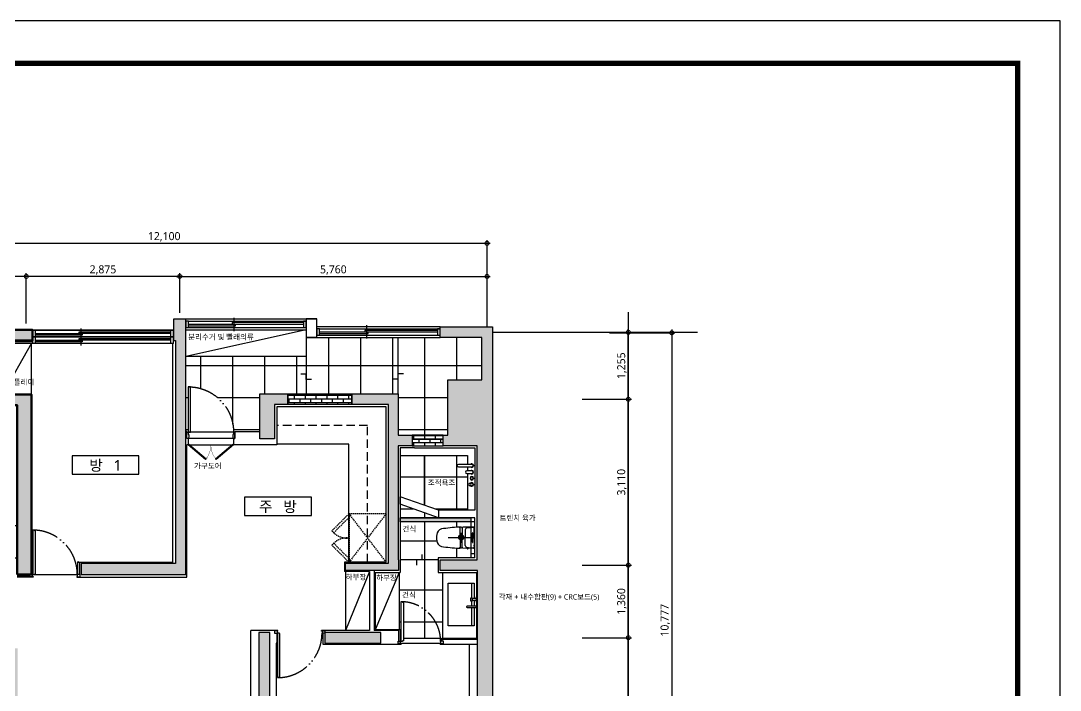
# Model space of a CAD drawing. Header units: millimetres. Extents: x 0 to 460316, y -63250 to 103204.
# Drawn here: x 99700 to 119180, y 30493 to 43041 of the extents above; entities that cross this region are included whole.
import ezdxf
from ezdxf.enums import TextEntityAlignment as Align

# ---------------------------------------------------------------- set-up
doc = ezdxf.new("R2010")
doc.units = ezdxf.units.MM
doc.header["$LTSCALE"] = 25
for name, pattern in [('ACAD_ISO05W100', [33, 24, -3, 0, -3, 0, -3]), ('DASHED', [0.75, 0.5, -0.25]), ('DASHEDX2', [1.5, 1, -0.5]), ('DOT', [0.25, 0, -0.25]), ('HIDDEN', [9.525, 6.35, -3.175])]:
    doc.linetypes.add(name, pattern=pattern)
for name, color, linetype in [('06-FUR', 6, 'Continuous'), ('2-con', 2, 'Continuous'), ('3.기호.계단선', 30, 'Continuous'), ('ac-door', 30, 'Continuous'), ('ac-furniture', 152, 'Continuous'), ('ac-insul', 5, 'BATTING'), ('ac-Ref', 8, 'Continuous'), ('ac-text', 7, 'Continuous'), ('ac-wall', 241, 'Continuous'), ('ac-wall-fin', 3, 'Continuous'), ('ac-window', 140, 'Continuous'), ('BATH', 4, 'Continuous'), ('CO-BATH', 6, 'Continuous')]:
    doc.layers.add(name, color=color, linetype=linetype)
doc.styles.add('맑은고딕', font='malgun.ttf')
doc.styles.add('이윤정', font='l_10646.ttf')
doc.linetypes.add('BATTING', pattern='A,0.00254,-2.54,[134,ltypeshp.shx,S=2.54,R=0,X=-2.54,Y=0],-5.08,[134,ltypeshp.shx,S=2.54,R=180,X=2.54,Y=0],-2.54', length=10.16254)
doc.dimstyles.new('건축클래스150', dxfattribs={"dimtxt": 150, "dimasz": 150, "dimexe": 60, "dimexo": 120, "dimgap": 30, "dimtad": 1, "dimtoh": 1, "dimdec": 0, "dimlunit": 6, "dimtxsty": '맑은고딕', "dimblk": 'DOTSMALL', "dimcen": 2.5, "dimdle": 60, "dimclrt": 7, "dimadec": 0, "dimazin": 0, "dimtfac": 1, "dimtdec": 0, "dimtmove": 2, "dimatfit": 3, "dimldrblk": 'DOTSMALL', "dimfxl": 1, "dimarcsym": 0})
pattern_1 = [(0, (5873.5, -29422.8), (0, 600), []), (90, (5873.5, -29422.8), (-600, 4e-14), [])]
pattern_2 = [(0, (5873.51, -29422.8), (0, 67.7418), []), (90, (5873.51, -29422.8), (-101.6, 67.7418), [67.7418, -67.7418])]

# ---------------------------------------------------------------- blocks, each defined once
blk = doc.blocks.new('*U369')
at = {"layer": 'ac-door'}
for p, q in [((-65, 120), (-65, 970)), ((-65, 970), (-25, 970)), ((-25, 970), (-25, 120)), ((-900, 120), (-875, 120)), ((-900, 0), (-900, 120)), ((-875, 120), (-875, 75)), ((-875, 75), (-860, 75)), ((-860, 25), (-875, 0)), ((-860, 75), (-860, 25)), ((-25, 120), (-65, 120)), ((-25, 75), (-40, 75)), ((-40, 75), (-40, 25)), ((-40, 25), (-25, 0)), ((0, 120), (-25, 120)), ((-25, 120), (-25, 75)), ((-25, 0), (0, 0)), ((0, 0), (0, 120)), ((-875, 0), (-900, 0))]:
    blk.add_line(p, q, dxfattribs=at)
at = {"layer": 'ac-Ref'}
blk.add_line((-875, 120), (-25, 120), dxfattribs=at)
at = {"layer": 'ac-Ref', "linetype": 'ACAD_ISO05W100'}
blk.add_arc((-25, 120), 850, 90, 180, dxfattribs=at)
blk = doc.blocks.new('룸 태그')
at = {"layer": 'ac-text'}
blk.add_lwpolyline([(27196, 82697), (28446, 82697), (28446, 83044), (27196, 83044)], close=True, dxfattribs=at)
at = {"layer": 'ac-text', "style": '맑은고딕'}
blk.add_attdef('룸태그', text='', height=170, dxfattribs=at).set_placement((27819, 82785), align=Align.CENTER)
blk = doc.blocks.new('_DotSmall')
at = {"color": 0, "linetype": 'ByBlock', "const_width": 0.5}
blk.add_lwpolyline([(-0.0625, 0, 1), (0.0625, 0, 1)], format="xyb", close=True, dxfattribs=at)
blk = doc.blocks.new('*D383')
at = {"layer": 'ac-Ref', "color": 0, "lineweight": -2}
for p, q in [((102738, 38249), (99743, 38249)), ((99803, 37567), (99803, 38309)), ((102678, 37567), (102678, 38309))]:
    blk.add_line(p, q, dxfattribs=at)
at = {"layer": 'Defpoints', "color": 0}
for p in [(99803, 38249), (99803, 37447), (102678, 37447)]:
    blk.add_point(p, dxfattribs=at)
at = {"layer": 'ac-Ref', "color": 0, "lineweight": -2, "xscale": 150, "yscale": 150, "zscale": 150, "rotation": 180}
blk.add_blockref('_DotSmall', (99803, 38249), dxfattribs=at)
at = {"layer": 'ac-Ref', "color": 0, "lineweight": -2, "xscale": 150, "yscale": 150, "zscale": 150}
blk.add_blockref('_DotSmall', (102678, 38249), dxfattribs=at)
at = {"layer": 'ac-Ref', "color": 7, "insert": (101240, 38369), "char_height": 150, "attachment_point": 5, "style": '맑은고딕'}
blk.add_mtext('2,875', dxfattribs=at)
blk = doc.blocks.new('*D384')
at = {"layer": 'ac-Ref', "color": 0, "lineweight": -2}
for p, q in [((99863, 38249), (98113, 38249)), ((98173, 37366), (98173, 38309)), ((99803, 37366), (99803, 38309))]:
    blk.add_line(p, q, dxfattribs=at)
at = {"layer": 'Defpoints', "color": 0}
for p in [(98173, 38249), (98173, 37246), (99803, 37246)]:
    blk.add_point(p, dxfattribs=at)
at = {"layer": 'ac-Ref', "color": 0, "lineweight": -2, "xscale": 150, "yscale": 150, "zscale": 150, "rotation": 180}
blk.add_blockref('_DotSmall', (98173, 38249), dxfattribs=at)
at = {"layer": 'ac-Ref', "color": 0, "lineweight": -2, "xscale": 150, "yscale": 150, "zscale": 150}
blk.add_blockref('_DotSmall', (99803, 38249), dxfattribs=at)
at = {"layer": 'ac-Ref', "color": 7, "insert": (98988, 38370), "char_height": 150, "attachment_point": 5, "style": '맑은고딕'}
blk.add_mtext('1,630', dxfattribs=at)
blk = doc.blocks.new('*D385')
at = {"layer": 'ac-Ref', "color": 0, "lineweight": -2}
for p, q in [((102618, 38249), (108498, 38249)), ((102678, 37567), (102678, 38309)), ((108438, 37422), (108438, 38309))]:
    blk.add_line(p, q, dxfattribs=at)
at = {"layer": 'Defpoints', "color": 0}
for p in [(108438, 38249), (102678, 37447), (108438, 37302)]:
    blk.add_point(p, dxfattribs=at)
at = {"layer": 'ac-Ref', "color": 0, "lineweight": -2, "xscale": 150, "yscale": 150, "zscale": 150, "rotation": 180}
blk.add_blockref('_DotSmall', (102678, 38249), dxfattribs=at)
at = {"layer": 'ac-Ref', "color": 0, "lineweight": -2, "xscale": 150, "yscale": 150, "zscale": 150}
blk.add_blockref('_DotSmall', (108438, 38249), dxfattribs=at)
at = {"layer": 'ac-Ref', "color": 7, "insert": (105558, 38369), "char_height": 150, "attachment_point": 5, "style": '맑은고딕'}
blk.add_mtext('5,760', dxfattribs=at)
blk = doc.blocks.new('*D386')
at = {"layer": 'ac-Ref', "color": 0, "lineweight": -2}
for p, q in [((96278, 38870), (108498, 38870)), ((96338, 38369), (96338, 38930)), ((108438, 38369), (108438, 38930))]:
    blk.add_line(p, q, dxfattribs=at)
at = {"layer": 'Defpoints', "color": 0}
for p in [(108438, 38870), (96338, 38249), (108438, 38249)]:
    blk.add_point(p, dxfattribs=at)
at = {"layer": 'ac-Ref', "color": 0, "lineweight": -2, "xscale": 150, "yscale": 150, "zscale": 150, "rotation": 180}
blk.add_blockref('_DotSmall', (96338, 38870), dxfattribs=at)
at = {"layer": 'ac-Ref', "color": 0, "lineweight": -2, "xscale": 150, "yscale": 150, "zscale": 150}
blk.add_blockref('_DotSmall', (108438, 38870), dxfattribs=at)
at = {"layer": 'ac-Ref', "color": 7, "insert": (102388, 38991), "char_height": 150, "attachment_point": 5, "style": '맑은고딕'}
blk.add_mtext('12,100', dxfattribs=at)
blk = doc.blocks.new('*D387')
at = {"layer": 'ac-Ref', "color": 0, "lineweight": -2}
for p, q in [((111900, 37253), (111900, 26356)), ((110732, 37193), (111960, 37193)), ((110732, 26416), (111960, 26416))]:
    blk.add_line(p, q, dxfattribs=at)
at = {"layer": 'Defpoints', "color": 0}
for p in [(110612, 37193), (110612, 26416), (111900, 26416)]:
    blk.add_point(p, dxfattribs=at)
at = {"layer": 'ac-Ref', "color": 0, "lineweight": -2, "xscale": 150, "yscale": 150, "zscale": 150}
for p, rotation in [((111900, 37193), 90), ((111900, 26416), 270)]:
    blk.add_blockref('_DotSmall', p, dxfattribs=dict(at, rotation=rotation))
at = {"layer": 'ac-Ref', "color": 7, "insert": (111779, 31805), "char_height": 150, "attachment_point": 5, "rotation": 90, "style": '맑은고딕'}
blk.add_mtext('10,777', dxfattribs=at)
blk = doc.blocks.new('*D389')
at = {"layer": 'ac-Ref', "color": 0, "lineweight": -2}
for p, q in [((110223, 31477), (111146, 31477)), ((111086, 27637), (111086, 31537)), ((110223, 27697), (111146, 27697))]:
    blk.add_line(p, q, dxfattribs=at)
at = {"layer": 'Defpoints', "color": 0}
for p in [(110103, 31477), (111086, 31477), (110103, 27697)]:
    blk.add_point(p, dxfattribs=at)
at = {"layer": 'ac-Ref', "color": 0, "lineweight": -2, "xscale": 150, "yscale": 150, "zscale": 150}
for p, rotation in [((111086, 31477), 90), ((111086, 27697), 270)]:
    blk.add_blockref('_DotSmall', p, dxfattribs=dict(at, rotation=rotation))
at = {"layer": 'ac-Ref', "color": 7, "insert": (110966, 29587), "char_height": 150, "attachment_point": 5, "rotation": 90, "style": '맑은고딕'}
blk.add_mtext('3,780', dxfattribs=at)
blk = doc.blocks.new('*D390')
at = {"layer": 'ac-Ref', "color": 0, "lineweight": -2}
for p, q in [((110223, 32837), (111146, 32837)), ((111086, 31417), (111086, 32897)), ((110223, 31477), (111146, 31477))]:
    blk.add_line(p, q, dxfattribs=at)
at = {"layer": 'Defpoints', "color": 0}
for p in [(110103, 32837), (111086, 32837), (110103, 31477)]:
    blk.add_point(p, dxfattribs=at)
at = {"layer": 'ac-Ref', "color": 0, "lineweight": -2, "xscale": 150, "yscale": 150, "zscale": 150}
for p, rotation in [((111086, 32837), 90), ((111086, 31477), 270)]:
    blk.add_blockref('_DotSmall', p, dxfattribs=dict(at, rotation=rotation))
at = {"layer": 'ac-Ref', "color": 7, "insert": (110966, 32157), "char_height": 150, "attachment_point": 5, "rotation": 90, "style": '맑은고딕'}
blk.add_mtext('1,360', dxfattribs=at)
blk = doc.blocks.new('*D391')
at = {"layer": 'ac-Ref', "color": 0, "lineweight": -2}
for p, q in [((110223, 35947), (111146, 35947)), ((111086, 32777), (111086, 36007)), ((110223, 32837), (111146, 32837))]:
    blk.add_line(p, q, dxfattribs=at)
at = {"layer": 'Defpoints', "color": 0}
for p in [(110103, 35947), (111086, 35947), (110103, 32837)]:
    blk.add_point(p, dxfattribs=at)
at = {"layer": 'ac-Ref', "color": 0, "lineweight": -2, "xscale": 150, "yscale": 150, "zscale": 150}
for p, rotation in [((111086, 35947), 90), ((111086, 32837), 270)]:
    blk.add_blockref('_DotSmall', p, dxfattribs=dict(at, rotation=rotation))
at = {"layer": 'ac-Ref', "color": 7, "insert": (110966, 34392), "char_height": 150, "attachment_point": 5, "rotation": 90, "style": '맑은고딕'}
blk.add_mtext('3,110', dxfattribs=at)
blk = doc.blocks.new('*D392')
at = {"layer": 'ac-Ref', "color": 0, "lineweight": -2}
for p, q in [((111086, 35887), (111086, 37262)), ((110223, 37202), (111146, 37202)), ((110223, 35947), (111146, 35947))]:
    blk.add_line(p, q, dxfattribs=at)
at = {"layer": 'Defpoints', "color": 0}
for p in [(110103, 37202), (111086, 37202), (110103, 35947)]:
    blk.add_point(p, dxfattribs=at)
at = {"layer": 'ac-Ref', "color": 0, "lineweight": -2, "xscale": 150, "yscale": 150, "zscale": 150}
for p, rotation in [((111086, 37202), 90), ((111086, 35947), 270)]:
    blk.add_blockref('_DotSmall', p, dxfattribs=dict(at, rotation=rotation))
at = {"layer": 'ac-Ref', "color": 7, "insert": (110966, 36575), "char_height": 150, "attachment_point": 5, "rotation": 90, "style": '맑은고딕'}
blk.add_mtext('1,255', dxfattribs=at)

msp = doc.modelspace()

# ---------------------------------------------------------------- hatches: boundary and pattern name
h = msp.add_hatch()
h.set_pattern_fill('_USER', scale=600, double=1, pattern_type=0)
h.set_pattern_definition(pattern_1)
h.paths.add_polyline_path([(105047.59, 36747.46), (102792.59, 36747.46), (102792.59, 35340.46), (102812.59, 35340.46), (102812.59, 35330.46), (102837.59, 35330.46), (102837.59, 36180.46), (102877.59, 36180.46), (102877.59, 36179.51, -0.40049131), (103687.59, 35330.46), (103687.59, 35330.46), (103712.59, 35330.46), (103712.59, 35340.63), (104179.59, 35340.63), (104179.59, 36047.46), (104704.59, 36047.46), (105047.59, 36047.46)])
h.paths.add_polyline_path([(106772.59, 37102.46), (105047.59, 37102.46), (105047.59, 36747.46), (105047.59, 36047.46), (105904.59, 36047.46), (106772.59, 36047.46)])
h.paths.add_polyline_path([(107702.59, 36312.46), (108337.59, 36312.46), (108337.59, 37102.46), (107562.59, 37102.46), (106772.59, 37102.46), (106772.59, 36047.46), (106772.59, 35276.34), (107037.59, 35276.34), (107617.59, 35276.34), (107702.59, 35276.34)])
h.paths.add_polyline_path([(107628.59, 27605.46), (107475.59, 27605.46), (104775.59, 27605.46), (104260.59, 27605.46), (104260.59, 27450.46), (104270.59, 27450.46), (104270.59, 27425.46, -0.39987179), (105082.73, 26652.33), (105083.71, 26652.33), (105083.71, 26612.33), (104270.59, 26612.33), (104270.59, 26587.33), (104260.59, 26587.33), (104260.59, 26525.46), (104450.59, 26525.46), (104450.59, 26535.46), (104500.59, 26535.46), (107488.59, 26535.46), (107538.59, 26535.46), (107538.59, 26525.46), (107628.59, 26525.46)])
h.paths.add_polyline_path([(104637.59, 27510.46, -1), (104517.59, 27510.46, -1)], flags=16)
h.paths.add_polyline_path([(104270.59, 27425.46), (104270.59, 26652.33), (105082.73, 26652.33, 0.39987179)], flags=17)
h.paths.add_polyline_path([(99632.59, 34052.47), (99607.59, 34052.47), (98717.59, 34052.47), (98692.59, 34052.47), (98692.59, 34042.46), (98622.66, 34042.46), (98622.66, 32953.04), (99632.59, 32953.04)])
h = msp.add_hatch()
h.set_pattern_fill('_USER', scale=600, double=1, pattern_type=0)
h.set_pattern_definition([(0, (103070.24, 68091.77), (0, 600), []), (90, (103070.24, 68091.77), (-600, 4e-14), [])])
h.paths.add_polyline_path([(107496.84, 33293.86, -0.03623467), (107492.59, 33352.46, -0.03623467), (107496.84, 33411.05, -0.29207794), (107582.13, 33515.85, -0.02188719), (107910.15, 33551.66, -0.21289575), (107925.56, 33546.37, -0.00321522), (107953.84, 33547.16, -0.42023859), (107971.19, 33532.81, -0.40725239), (107985.83, 33547.81), (108132.59, 33551.31), (108132.59, 33652.46), (106810.59, 33652.46), (106810.59, 32937.46), (107522.59, 32937.46), (107522.59, 32977.46), (108132.59, 32977.46), (108132.59, 33153.61), (108086.22, 33154.71), (108086.22, 33147.5, -0.41421356), (108082.22, 33143.5), (108070.11, 33143.5, -0.41421356), (108066.11, 33147.5), (108066.11, 33155.19), (107985.83, 33157.1, -0.40725239), (107971.19, 33172.1, -0.42023859), (107953.84, 33157.75, -0.00321522), (107925.56, 33158.54, -0.21289575), (107910.15, 33153.25, -0.02188719), (107582.13, 33189.06, -0.29207794)])
h.paths.add_polyline_path([(107260.59, 34895.46), (106810.59, 34895.46), (106810.59, 34117.46), (107260.59, 33961.21)])
h.paths.add_polyline_path([(106810.59, 33977.46), (106810.59, 33727.46), (107530.59, 33727.46)])
h.paths.add_polyline_path([(108072.59, 34555.64), (108060.36, 34555.64, -1), (108060.36, 34603.39), (108072.59, 34603.39), (108072.59, 34678.6), (107904.07, 34678.6, -1), (107904.07, 34726.36), (108072.59, 34726.36), (108072.59, 34895.46), (107260.59, 34895.46), (107260.59, 33961.21), (107530.59, 33867.46), (108072.59, 33867.46)])
h.paths.add_polyline_path([(107299.61, 34299.2), (107909.75, 34299.2), (107909.75, 34469.07), (107299.61, 34469.07)], flags=24)
h = msp.add_hatch()
h.set_pattern_fill('_USER', scale=600, double=1, pattern_type=0)
h.set_pattern_definition(pattern_1)
h.paths.add_polyline_path([(107612.59, 32697.46), (107522.59, 32697.46), (107522.59, 32937.46), (106810.59, 32937.46), (106810.59, 32697.46), (106790.09, 32697.46), (106790.09, 31627.46), (106810.59, 31627.46), (106810.59, 31464.46), (106822.59, 31464.46), (106822.59, 32152.46), (106854.59, 32152.46), (106854.59, 32151.77, -0.37927724), (107566.33, 31464.46), (107580.59, 31464.46), (107612.59, 31464.46)])
h.paths.add_polyline_path([(106854.59, 32151.77), (106854.59, 32140.46), (106869.59, 32140.46), (106869.59, 31464.46), (107566.33, 31464.46, 0.37927724)], flags=17)
at = {"layer": '3.기호.계단선', "true_color": 0x939598}
h = msp.add_hatch(dxfattribs=at)
h.set_pattern_fill('CROSS', color=252, scale=50)
h.set_pattern_definition([(0, (103070.237, 68091.769), (12.5, 12.5), [6.25, -18.75]), (90, (103073.362, 68088.644), (-12.5, 12.5), [6.25, -18.75])])
h.paths.add_polyline_path([(108132.59, 33727.46), (106810.59, 33727.46), (106810.59, 33652.46), (108132.59, 33652.46)])
at = {"layer": '3.기호.계단선'}
h = msp.add_hatch(dxfattribs=at)
h.set_pattern_fill('CROSS', color=256, scale=50)
h.set_pattern_definition([(0, (87658.603, 69777.016), (12.5, 12.5), [6.25, -18.75]), (90, (87661.728, 69773.891), (-12.5, 12.5), [6.25, -18.75])])
edge = h.paths.add_edge_path()
edge.add_arc((107952.59, 33357.46), 50, 0, 360)
at = {"layer": 'ac-Ref'}
h = msp.add_hatch(color=256, dxfattribs=at)
h.dxf.hatch_style = 1
h.paths.add_polyline_path([(99902.59, 36035.76), (99357.59, 36035.76), (99357.59, 37045.76), (99922.59, 37045.76), (99922.59, 37245.76), (99157.59, 37245.76), (99157.59, 35835.76), (99632.59, 35835.76), (99632.59, 32662.46), (99902.59, 32662.46)])
h.paths.add_polyline_path([(102792.59, 35202.46), (102792.59, 37447.46), (102562.59, 37447.46), (102562.59, 37045.76), (102602.59, 37045.76), (102602.59, 32870.76), (100832.59, 32870.76), (100832.59, 32662.46), (102792.59, 32662.46)])
h.paths.add_polyline_path([(106770.59, 35075.46), (107037.59, 35075.46), (107037.59, 35276.34), (106772.59, 35276.34), (106772.59, 36047.46), (105904.59, 36047.46), (105904.59, 35847.46), (106594.59, 35847.46), (106594.59, 32872.46), (105782.59, 32872.46), (105782.59, 32737.46), (106777.59, 32737.46), (106777.59, 32937.46), (106770.59, 32937.46)])
h.paths.add_polyline_path([(108537.59, 37302.46), (107562.59, 37302.46), (107562.59, 37102.46), (108337.59, 37102.46), (108337.59, 36312.46), (107702.59, 36312.46), (107702.59, 35276.34), (107617.59, 35276.34), (107617.59, 35075.46), (108252.59, 35075.46), (108252.59, 32937.46), (108252.59, 32737.46), (108262.59, 32737.46), (108262.59, 27797.46), (107475.59, 27797.46), (107475.59, 27605.46), (108428.59, 27605.46), (108428.59, 26525.46), (107538.59, 26525.46), (107538.59, 26325.46), (108537.59, 26325.46)])
h.paths.add_polyline_path([(104704.59, 36047.46), (104179.59, 36047.46), (104179.59, 35202.46), (104454.59, 35202.46), (104454.59, 35847.46), (104704.59, 35847.46)])
h.paths.add_polyline_path([(106447.59, 31577.46), (105397.59, 31577.46), (105397.59, 31377.46), (106447.59, 31377.46)])
h.paths.add_polyline_path([(104370.59, 31577.46), (104160.59, 31577.46), (104160.59, 27605.46), (104775.59, 27605.46), (104775.59, 27797.46), (104370.59, 27797.46)])
h.paths.add_polyline_path([(104450.59, 26525.46), (104250.59, 26525.46), (104250.59, 25955.46), (104450.59, 25955.46)])
h.paths.add_polyline_path([(99730.59, 27625.46), (100360.59, 27625.46), (100360.59, 27825.46), (99642.59, 27825.46), (99642.59, 31280.46), (99452.59, 31280.46), (99452.59, 26340.46), (99437.59, 26340.46), (99437.59, 26140.46), (99530.59, 26140.46), (99530.59, 25955.46), (100450.59, 25955.46), (100450.59, 26155.46), (99730.59, 26155.46)])
h.paths.add_polyline_path([(96437.59, 31080.46), (98522.59, 31080.46), (98522.59, 31280.46), (96472.59, 31280.46), (96472.59, 33445.46), (98072.59, 33445.46), (98072.59, 32045.46), (98272.59, 32045.46), (98272.59, 34042.46), (98692.59, 34042.46), (98692.59, 34242.46), (98072.59, 34242.46), (98072.59, 33615.46), (96237.59, 33615.46), (96237.59, 26140.46), (96857.59, 26140.46), (96857.59, 26340.46), (96437.59, 26340.46)])
h = msp.add_hatch(dxfattribs=at)
h.set_pattern_fill('ANGLE', color=256)
h.set_pattern_definition([(0, (5873.513, -29422.8014), (0, 6.985), [5.08, -1.905]), (90, (5873.513, -29422.8014), (-6.985, 4e-16), [5.08, -1.905])])
h.paths.add_polyline_path([(100822.59, 37246.05), (99922.59, 37245.76), (99922.59, 37225.76), (100822.59, 37225.76)])
h.paths.add_polyline_path([(102562.59, 37246.61), (100822.59, 37246.05), (100822.59, 37225.76), (102562.59, 37225.76)])
h = msp.add_hatch(color=256, dxfattribs=at)
h.dxf.hatch_style = 1
h.paths.add_polyline_path([(108537.59, 37302.46), (107562.59, 37302.46), (107562.59, 37102.46), (108337.59, 37102.46), (108337.59, 36312.46), (107702.59, 36312.46), (107702.59, 35276.34), (107617.59, 35276.34), (107617.59, 35075.46), (108252.59, 35075.46), (108252.59, 32937.46), (107562.59, 32937.46), (107562.59, 32737.46), (108262.59, 32737.46), (108262.59, 27797.46), (107475.59, 27797.46), (107475.59, 27605.46), (108428.59, 27605.46), (108428.59, 26525.46), (107538.59, 26525.46), (107538.59, 26325.46), (108537.59, 26325.46)])
h = msp.add_hatch(dxfattribs=at)
h.set_pattern_fill('AR-BRSTD', color=256)
h.set_pattern_definition([(0, (5873.51, -29075.96), (0, 67.7418), []), (90, (5873.51, -29075.96), (-101.6, 67.7418), [67.7418, -67.7418])])
h.paths.add_polyline_path([(105904.59, 36047.46), (104704.59, 36047.46), (104704.59, 35847.46), (105904.59, 35847.46)])
h = msp.add_hatch(dxfattribs=at)
h.set_pattern_fill('AR-BRSTD', color=256)
h.set_pattern_definition(pattern_2)
h.paths.add_polyline_path([(107037.59, 35276.34), (107037.59, 35196.34), (107617.59, 35196.34), (107617.59, 35276.34)])
h = msp.add_hatch(dxfattribs=at)
h.set_pattern_fill('AR-BRSTD', color=256)
h.set_pattern_definition(pattern_2)
h.paths.add_polyline_path([(107617.59, 35196.34), (107037.59, 35196.34), (107037.59, 35075.46), (107617.59, 35075.46)])

# ---------------------------------------------------------------- linework, layer by layer
for points in [[(106672.59, 36331.27), (106772.59, 36331.27), (106772.59, 36431.27), (106872.59, 36431.27)], [(105147.59, 36320.13), (105047.59, 36320.13), (105047.59, 36420.13), (104947.59, 36420.13)], [(107216.59, 33037.46), (107216.59, 32937.46), (107116.59, 32937.46), (107116.59, 32837.46)]]:
    msp.add_lwpolyline(points)
at = {"layer": '06-FUR', "color": 7, "linetype": 'DASHEDX2'}
for points in [[(106549.59, 32890.46), (105851.59, 33802.46), (105529.15, 33480.01), (105564.5, 33444.66), (105886.94, 33767.1), (105851.59, 33802.46)], [(106549.59, 33802.46), (105851.59, 32890.46), (105529.15, 33212.9), (105564.5, 33248.25), (105886.94, 32925.81), (105851.59, 32890.46)]]:
    msp.add_lwpolyline(points, dxfattribs=at)
msp.add_lwpolyline([(106549.59, 32890.46), (106549.59, 33802.46), (105851.59, 33802.46), (105851.59, 32890.46)], close=True, dxfattribs=at)
msp.add_lwpolyline([(105551.95, 33457.21, 0.231931), (105851.59, 33346.46, 0.231931), (105551.95, 33235.7)], format="xyb", dxfattribs=at)
at = {"layer": '2-con'}
msp.add_line((99922.59, 37245.76), (102562.59, 37246.61), dxfattribs=at)
for points in [[(102792.59, 37447.46), (102562.59, 37447.46), (102562.59, 37045.76), (102602.59, 37045.76), (102602.59, 32870.76), (100832.59, 32870.76), (100832.59, 32662.46), (102792.59, 32662.46), (102792.59, 35202.46)], [(107562.59, 37102.46), (107562.59, 37302.46), (108537.59, 37302.46), (108537.59, 26325.46), (107538.59, 26325.46), (107538.59, 26525.46), (108428.59, 26525.46), (108428.59, 27605.46), (107475.59, 27605.46), (107475.59, 27797.46), (108262.59, 27797.46), (108262.59, 32737.46), (107562.59, 32737.46), (107562.59, 32937.46), (108252.59, 32937.46), (108252.59, 35075.46), (107617.59, 35075.46), (107617.59, 35276.34), (107702.59, 35276.34), (107702.59, 36312.46), (108337.59, 36312.46), (108337.59, 37102.46)], [(104704.59, 36047.46), (105904.59, 36047.46), (105904.59, 35847.46), (104704.59, 35847.46)], [(106594.59, 35847.46), (105904.59, 35847.46), (105904.59, 36047.46), (106772.59, 36047.46), (106772.59, 35276.34), (107037.59, 35276.34), (107037.59, 35075.46), (106770.59, 35075.46), (106770.59, 32937.46), (106777.59, 32937.46), (106777.59, 32737.46), (105782.59, 32737.46), (105782.59, 32872.46), (106594.59, 32872.46)], [(106447.59, 31377.46), (106447.59, 31577.46), (105397.59, 31577.46), (105397.59, 31377.46)]]:
    msp.add_lwpolyline(points, close=True, dxfattribs=at)
for points in [[(102792.59, 37247.46), (105047.59, 37247.46), (105047.59, 37102.46), (107562.59, 37102.46), (107562.59, 37302.46), (105247.59, 37302.46), (105247.59, 37447.46), (102792.59, 37447.46)], [(104179.59, 35202.46), (104179.59, 36047.46), (104704.59, 36047.46), (104704.59, 35847.46), (104454.59, 35847.46), (104454.59, 35202.46), (104179.59, 35202.46)], [(107577.59, 35075.46), (107617.59, 35075.46), (107617.59, 35276.34), (107037.59, 35276.34), (107037.59, 35075.46), (107617.59, 35075.46)], [(104160.59, 31577.46), (104160.59, 27605.46), (104775.59, 27605.46), (104775.59, 27797.46), (104370.59, 27797.46), (104370.59, 31577.46), (104160.59, 31577.46)]]:
    msp.add_lwpolyline(points, dxfattribs=at)
at = {"layer": '2-con', "lineweight": 80}
msp.add_lwpolyline([(99632.59, 32662.46), (99632.59, 35835.76), (99157.59, 35835.76), (99157.59, 37245.76), (99922.59, 37245.76), (99922.59, 37045.76), (99357.59, 37045.76), (99357.59, 36035.76), (99902.59, 36035.76), (99902.59, 32662.46), (99632.59, 32662.46)], dxfattribs=at)
at = {"layer": '3.기호.계단선'}
msp.add_circle((107952.59, 33357.46), 50, dxfattribs=at)
at = {"layer": 'ac-door'}
for p, q in [((99955.39, 33494.42), (99923.39, 33494.42)), ((99923.39, 33494.42), (99923.39, 32658.26)), ((99955.39, 33494.42), (99955.39, 33482.42)), ((99970.39, 33482.42), (99955.39, 33482.42)), ((99970.39, 33482.42), (99970.39, 32670.26)), ((99871.75, 32620.46), (99871.75, 32662.46)), ((99871.75, 32662.46), (99919.59, 32662.46)), ((99931.59, 32620.46), (99871.75, 32620.46)), ((99919.59, 32624.46), (99919.59, 32662.46)), ((99919.59, 32624.46), (99931.59, 32624.46)), ((99955.39, 32658.26), (99923.39, 32658.26)), ((99931.59, 32624.46), (99931.59, 32620.46)), ((99955.39, 32670.26), (99955.39, 32658.26)), ((99970.39, 32670.26), (99955.39, 32670.26)), ((100763.75, 32624.46), (100751.75, 32624.46)), ((100751.75, 32624.46), (100751.75, 32620.46)), ((100751.75, 32620.46), (100811.59, 32620.46)), ((100763.75, 32624.46), (100763.75, 32662.46)), ((100811.59, 32662.46), (100763.75, 32662.46)), ((100811.59, 32620.46), (100811.59, 32662.46)), ((106854.59, 32152.46), (106822.59, 32152.46)), ((106822.59, 32152.46), (106822.59, 31406.46)), ((106854.59, 32152.46), (106854.59, 32140.46)), ((106869.59, 32140.46), (106854.59, 32140.46)), ((106869.59, 32140.46), (106869.59, 31418.46)), ((104517.43, 31603.46), (104457.59, 31603.46)), ((104457.59, 31603.46), (104457.59, 31561.46)), ((104457.59, 31561.46), (104505.43, 31561.46)), ((104505.43, 31599.46), (104517.43, 31599.46)), ((104505.43, 31599.46), (104505.43, 31561.46)), ((104517.43, 31599.46), (104517.43, 31603.46)), ((105337.75, 31599.46), (105337.75, 31603.46)), ((105337.75, 31603.46), (105397.59, 31603.46)), ((105349.75, 31599.46), (105337.75, 31599.46)), ((105349.75, 31599.46), (105349.75, 31561.46)), ((105397.59, 31561.46), (105349.75, 31561.46)), ((105397.59, 31603.46), (105397.59, 31561.46)), ((106770.75, 31368.46), (106770.75, 31410.46)), ((106770.75, 31410.46), (106818.59, 31410.46)), ((106830.59, 31368.46), (106770.75, 31368.46)), ((106818.59, 31372.46), (106818.59, 31410.46)), ((106818.59, 31372.46), (106830.59, 31372.46)), ((106854.59, 31406.46), (106822.59, 31406.46)), ((106830.59, 31372.46), (106830.59, 31368.46)), ((106854.59, 31418.46), (106854.59, 31406.46)), ((106869.59, 31418.46), (106854.59, 31418.46)), ((107572.59, 31372.46), (107560.59, 31372.46)), ((107560.59, 31372.46), (107560.59, 31368.46)), ((107560.59, 31368.46), (107620.43, 31368.46)), ((107572.59, 31372.46), (107572.59, 31410.46)), ((107620.43, 31410.46), (107572.59, 31410.46)), ((107620.43, 31368.46), (107620.43, 31410.46))]:
    msp.add_line(p, q, dxfattribs=at)
for points in [[(102849.16, 35106.24), (103174.73, 34833.06), (103163.16, 34819.27), (102837.59, 35092.46)], [(103350.45, 34833.06), (103676.02, 35106.24), (103687.59, 35092.46), (103362.02, 34819.27)], [(104509.43, 31565.46), (104509.43, 30729.14), (104541.43, 30729.14), (104541.43, 30741.14), (104556.43, 30741.14), (104556.43, 31553.46), (104541.43, 31553.46), (104541.43, 31565.46)]]:
    msp.add_lwpolyline(points, close=True, dxfattribs=at)
at = {"layer": 'ac-furniture'}
for p, q in [((99902.59, 36035.76), (99902.59, 37000.76)), ((105849.59, 35102.46), (104499.59, 35102.46)), ((105849.59, 32890.46), (105849.59, 35102.46)), ((107931.92, 33352.46), (107931.92, 33531.74)), ((107971.19, 33532.81), (107971.19, 33352.46)), ((108196.19, 33360.43), (108196.19, 33525.05)), ((107931.92, 33352.46), (107931.92, 33173.17)), ((107938.97, 33352.46), (107938.97, 33398.77)), ((107938.97, 33352.46), (107938.97, 33306.14)), ((107971.19, 33172.1), (107971.19, 33352.46)), ((108028.99, 33497.69), (108028.99, 33352.46)), ((108028.99, 33207.22), (108028.99, 33352.46)), ((108156.47, 33358.45), (108190.84, 33363.79)), ((108156.47, 33346.46), (108156.47, 33358.45)), ((108156.47, 33346.46), (108190.84, 33341.12)), ((108164.59, 33359.92), (108164.59, 33438.96)), ((108164.59, 33265.96), (108164.59, 33344.98)), ((108171.59, 33360.95), (108171.59, 33438.96)), ((108171.59, 33265.96), (108171.59, 33343.94)), ((108190.84, 33363.79), (108197.84, 33359.4)), ((108190.84, 33341.12), (108190.84, 33363.79)), ((108190.84, 33341.12), (108197.84, 33345.51)), ((108196.19, 33344.48), (108196.19, 33179.86)), ((108197.84, 33359.4), (108202.59, 33364.84)), ((108197.84, 33345.51), (108197.84, 33359.4)), ((108197.84, 33345.51), (108202.59, 33340.07)), ((108202.59, 33376.46), (108212.59, 33376.46)), ((108202.59, 33328.46), (108202.59, 33376.46)), ((108202.59, 33328.46), (108212.59, 33328.46)), ((108066.11, 33147.5), (108066.11, 33155.19)), ((108082.22, 33143.5), (108070.11, 33143.5)), ((108086.22, 33147.5), (108086.22, 33154.71)), ((108197.59, 33196.72), (108197.59, 33209.21)), ((108197.59, 33196.72), (108197.59, 33184.24)), ((105785.09, 32717.46), (105785.09, 31612.46)), ((106790.09, 32697.46), (106790.09, 31627.46))]:
    msp.add_line(p, q, dxfattribs=at)
at = {"layer": 'ac-furniture', "linetype": 'HIDDEN'}
for p, q in [((106199.59, 35452.46), (104499.59, 35452.46)), ((106199.59, 32890.46), (106199.59, 35452.46))]:
    msp.add_line(p, q, dxfattribs=at)
at = {"layer": 'ac-furniture'}
for points in [[(102792.59, 37247.46), (105047.59, 37247.46), (105047.59, 36747.46), (102792.59, 36747.46)], [(107612.59, 32697.46), (108247.59, 32697.46), (108247.59, 31464.46), (107612.59, 31464.46)]]:
    msp.add_lwpolyline(points, close=True, dxfattribs=at)
for points in [[(107971.19, 33532.81, 0.37172398), (107956.48, 33547.21, 0.00351517), (107925.56, 33546.37, 0.32054123)], [(108196.19, 33525.05), (108196.19, 33537.46, 0.42120917), (108180.83, 33552.46), (107985.83, 33547.81, 0.00165857)], [(107931.92, 33435.02), (107956.12, 33435.02, -0.41421356), (107960.12, 33431.02), (107960.12, 33414.54, -0.41421356), (107956.12, 33410.54), (107940.55, 33410.54), (107931.92, 33410.54)], [(107940.55, 33410.54), (107940.55, 33400.77, -0.41421356), (107938.55, 33398.77), (107931.92, 33398.77)], [(107971.19, 33172.1, -0.37172398), (107956.48, 33157.7, -0.00351517), (107925.56, 33158.54, -0.32054123)], [(107940.55, 33294.37), (107940.55, 33304.14, 0.41421356), (107938.55, 33306.14), (107931.92, 33306.14)], [(107931.92, 33269.89), (107956.12, 33269.89, 0.41421356), (107960.12, 33273.89), (107960.12, 33290.37, 0.41421356), (107956.12, 33294.37), (107940.55, 33294.37), (107931.92, 33294.37)], [(108196.19, 33179.86), (108196.19, 33167.45, -0.42120917), (108180.83, 33152.46), (107985.83, 33157.1, -0.00165857)]]:
    msp.add_lwpolyline(points, format="xyb", dxfattribs=at)
for centre in [(107946.19, 33422.46), (107946.19, 33282.46)]:
    msp.add_circle(centre, 8, dxfattribs=at)
for centre, radius, start, end in [((107621.53, 33396.68), 125.52, 108.296401, 173.424078), ((108154.95, 29788.81), 3770.8, 93.707679, 98.737708), ((107911.92, 33531.74), 20, 0, 92.333296), ((107986.19, 33532.81), 15, 91.365089, 180), ((108068.95, 33495.96), 40, 95.943748, 177.512908), ((108168.36, 32541.12), 1000, 89.311594, 95.943748), ((108180.19, 33525.05), 16, 0, 89.311594), ((107898.48, 33352.46), 405.89, 171.699257, 180), ((107898.48, 33352.46), 405.89, 180, 188.300743), ((108168.09, 33438.96), 3.5, 0, 180), ((107621.53, 33308.23), 125.52, 186.575922, 251.703599), ((108154.95, 36916.1), 3770.8, 261.262292, 266.292321), ((107911.92, 33173.17), 20, 267.666704, 0), ((107986.19, 33172.1), 15, 180, 268.634911), ((108068.95, 33208.95), 40, 182.487092, 264.056252), ((108168.36, 34163.79), 1000, 264.056252, 270.688406), ((108070.11, 33147.5), 4, 180, 270), ((108082.22, 33147.5), 4, 270, 0), ((108168.09, 33265.96), 3.5, 180, 0), ((108180.19, 33179.86), 16, 270.688406, 0), ((108212.59, 33209.21), 15, 90, 180), ((108212.59, 33184.24), 15, 180, 270)]:
    msp.add_arc(centre, radius, start, end, dxfattribs=at)
at = {"layer": 'ac-insul', "linetype": 'BATTING', "ltscale": 0.05}
msp.add_line((99357.59, 37030), (99922.59, 37030), dxfattribs=at)
at = {"layer": 'ac-Ref'}
for p, q in [((108437.59, 37302.46), (108437.59, 38567.4)), ((111086.44, 25939.47), (111086.44, 37579.82)), ((105047.59, 37247.46), (102792.59, 36747.46)), ((105047.59, 37102.46), (105047.59, 36047.46)), ((106772.59, 36047.46), (106772.59, 37102.46)), ((108537.59, 37202.46), (112381.98, 37202.46)), ((99902.59, 37000.76), (99357.59, 36035.76)), ((107037.59, 35276.34), (107617.59, 35276.34)), ((103712.59, 35210.46), (102812.59, 35210.46)), ((102865.59, 35092.46), (103659.58, 35092.46)), ((107037.59, 35196.34), (107617.59, 35196.34)), ((108176.95, 34702.48), (108200.05, 34702.48)), ((108153.08, 34603.39), (108060.36, 34603.39)), ((108060.36, 34555.64), (108153.08, 34555.64)), ((108153.08, 34374.32), (108120.19, 34374.32)), ((108120.19, 34326.56), (108153.08, 34326.56)), ((108176.95, 34466.07), (108199.98, 34466.07)), ((108176.95, 34350.44), (108200.96, 34350.44)), ((106810.59, 33977.46), (106810.59, 34117.46)), ((108132.59, 33352.46), (107708.02, 33352.46)), ((106777.59, 32937.46), (106774.09, 32937.46)), ((107522.59, 32937.46), (106810.59, 32937.46)), ((99919.59, 32662.46), (100763.75, 32662.46)), ((106235.09, 32717.46), (105786.42, 31612.46)), ((106790.09, 32697.46), (106340.09, 31627.46)), ((107707.59, 31697.46), (107707.59, 32497.46)), ((107707.59, 32497.46), (108197.59, 32497.46)), ((108147.59, 32497.46), (108147.59, 32224.19)), ((108197.59, 32497.46), (108197.59, 32214.19)), ((108147.59, 32165.25), (108147.59, 32069.09)), ((108242.59, 32214.19), (108160.09, 32214.19)), ((108242.59, 32175.25), (108160.09, 32175.25)), ((108197.59, 32175.25), (108197.59, 32069.09)), ((108147.59, 32044.09), (108147.59, 31697.46)), ((108197.59, 32044.09), (108197.59, 31697.46)), ((108197.59, 31697.46), (107707.59, 31697.46)), ((106822.59, 31464.46), (106810.59, 31464.46)), ((107560.59, 31368.46), (106830.59, 31370.46)), ((107580.59, 31464.46), (106869.59, 31464.46))]:
    msp.add_line(p, q, dxfattribs=at)
for points in [[(85580.25, 19280.99), (119180.25, 19280.99), (119180.25, 43040.99), (85580.25, 43040.99)], [(106810.59, 33727.46), (108132.59, 33727.46), (108132.59, 33652.46), (106810.59, 33652.46)]]:
    msp.add_lwpolyline(points, close=True, dxfattribs=at)
at = {"layer": 'ac-Ref', "const_width": 100}
msp.add_lwpolyline([(86380.25, 20080.99), (118380.25, 20080.99), (118380.25, 42240.99), (86380.25, 42240.99)], close=True, dxfattribs=at)
at = {"layer": 'ac-Ref'}
msp.add_lwpolyline([(108153.08, 34726.36), (107904.07, 34726.36, 1), (107904.07, 34678.6), (108153.08, 34678.6, 1)], format="xyb", close=True, dxfattribs=at)
for points in [[(108129.04, 34678.6, 0.19974903), (108153.08, 34668.6, 1), (108153.08, 34736.36, 0.19974903), (108129.04, 34726.36)], [(108129.04, 34555.64, 0.19974903), (108153.08, 34545.64, 1), (108153.08, 34613.39, 0.19974903), (108129.04, 34603.39)], [(108129.04, 34326.56, 0.19974903), (108153.08, 34316.56, 1), (108153.08, 34384.32, 0.19974903), (108129.04, 34374.32)]]:
    msp.add_lwpolyline(points, format="xyb", dxfattribs=at)
at = {"layer": 'ac-Ref', "linetype": 'DOT'}
for centre, start, end in [((102837.59, 35092.46), 320, 0), ((103687.59, 35092.46), 180, 220)]:
    msp.add_arc(centre, 425, start, end, dxfattribs=at)
at = {"layer": 'ac-Ref'}
for centre, radius, start, end in [((108060.36, 34579.52), 23.88, 90, 270), ((108153.08, 34466.07), 33.88, 90, 270), ((108153.08, 34466.07), 23.88, 90, 270), ((108153.08, 34579.52), 23.88, 270, 90), ((108153.08, 34466.07), 33.88, 270, 90), ((108153.08, 34466.07), 23.88, 270, 90), ((108120.19, 34350.44), 23.88, 90, 270), ((108153.08, 34350.44), 23.88, 90, 270), ((108153.08, 34350.44), 23.88, 270, 90)]:
    msp.add_arc(centre, radius, start, end, dxfattribs=at)
at = {"layer": 'ac-Ref', "linetype": 'ACAD_ISO05W100'}
for centre, radius, start, end in [((99923.59, 32658.46), 836.16, 0, 90), ((106822.59, 31406.46), 746, 0, 90), ((104509.43, 31565.46), 836.32, 270, 0)]:
    msp.add_arc(centre, radius, start, end, dxfattribs=at)
at = {"layer": 'ac-wall', "linetype": 'DASHED'}
for p, q in [((99902.59, 32662.46), (99902.59, 32882.76)), ((100808.67, 32668.46), (100808.67, 32888.76)), ((99632.59, 32639.96), (99871.75, 32639.96))]:
    msp.add_line(p, q, dxfattribs=at)
at = {"layer": 'ac-wall-fin'}
for p, q in [((99357.59, 37000.76), (99922.59, 37000.76)), ((102547.59, 32888.76), (102547.59, 36990.76)), ((106549.59, 35802.46), (104499.59, 35802.46)), ((104499.59, 35802.46), (104499.59, 35092.46)), ((106549.59, 32890.46), (106549.59, 35802.46)), ((102812.59, 35340.46), (102792.59, 35340.46)), ((102812.59, 35210.46), (102812.59, 35340.46)), ((103712.59, 35340.63), (104179.59, 35340.63)), ((103712.59, 35340.63), (103712.59, 35210.46)), ((102812.59, 32611.46), (102812.59, 35092.46)), ((102837.59, 35092.46), (102812.59, 35092.46)), ((102837.59, 35210.46), (102837.59, 35092.46)), ((103687.59, 35210.46), (103687.59, 35092.46)), ((104499.59, 35092.46), (103687.59, 35092.46)), ((99911.59, 32898.76), (99902.59, 32898.76)), ((99911.59, 32662.46), (99911.59, 32898.76)), ((100783.75, 32898.76), (100771.75, 32898.76)), ((100771.75, 32662.46), (100771.75, 32898.76)), ((100783.75, 32888.76), (100783.75, 32898.76)), ((102547.59, 32888.76), (100783.75, 32888.76)), ((106549.59, 32890.46), (105764.59, 32890.46)), ((105764.59, 32890.46), (105764.59, 32717.46)), ((106325.09, 32737.46), (106325.09, 31612.46)), ((99931.59, 32611.46), (99632.59, 32611.46)), ((99931.59, 32620.46), (99931.59, 32611.46)), ((100751.75, 32620.46), (100751.75, 32611.46)), ((100751.75, 32611.46), (102812.59, 32611.46)), ((106235.09, 32717.46), (105764.59, 32717.46)), ((106235.09, 32717.46), (106235.09, 31612.46)), ((104010.59, 27425.46), (104010.59, 31612.46)), ((104517.43, 31612.46), (104010.59, 31612.46)), ((104497.43, 31561.46), (104497.43, 31377.46)), ((104517.43, 31603.46), (104517.43, 31612.46)), ((106235.09, 31612.46), (105337.75, 31612.46)), ((105337.75, 31603.46), (105337.75, 31612.46)), ((105357.75, 31561.46), (105357.75, 31359.46)), ((106777.59, 31612.46), (106325.09, 31612.46)), ((106777.59, 31612.46), (106777.59, 31410.46)), ((104488.43, 31377.46), (104488.43, 27797.46)), ((104497.43, 31377.46), (104488.43, 31377.46)), ((106830.59, 31368.46), (106830.59, 31359.46)), ((107560.59, 31359.46), (107560.59, 31368.46)), ((107595.59, 31449.46), (108262.59, 31449.46)), ((107595.59, 31410.46), (107595.59, 31449.46)), ((105357.75, 31359.46), (106830.59, 31359.46)), ((107560.59, 31359.46), (108262.59, 31359.46)), ((108112.59, 27797.46), (108112.59, 31359.46))]:
    msp.add_line(p, q, dxfattribs=at)
at = {"layer": 'ac-window'}
for p, q in [((102842.59, 37412.98), (105027.53, 37412.98)), ((103692.59, 37472.98), (103692.59, 37222.98)), ((102562.59, 37235.76), (99922.59, 37235.76)), ((99922.59, 37235.76), (99922.59, 37115.76)), ((99972.59, 37235.76), (99972.59, 37115.76)), ((100822.59, 37276.18), (100822.59, 37081.18)), ((102512.59, 37115.76), (102512.59, 37235.76)), ((102562.59, 37115.76), (102562.59, 37235.76)), ((102842.59, 37352.98), (103662.59, 37352.98)), ((102842.59, 37292.98), (105027.53, 37292.98)), ((105297.59, 37267.98), (107542.59, 37267.98)), ((105297.59, 37207.98), (106147.59, 37207.98)), ((106177.59, 37332.98), (106177.59, 37082.98)), ((102562.59, 37115.76), (99922.59, 37115.76)), ((102562.59, 37110.76), (99922.59, 37110.76)), ((99922.59, 37110.76), (99922.59, 36990.76)), ((99972.59, 37110.76), (99972.59, 36990.76)), ((100822.59, 37151.18), (100822.59, 36956.18)), ((102512.59, 36990.76), (102512.59, 37110.76)), ((102562.59, 36990.76), (102562.59, 37110.76)), ((105297.59, 37147.98), (107542.59, 37147.98)), ((102562.59, 36990.76), (99922.59, 36990.76))]:
    msp.add_line(p, q, dxfattribs=at)
for points in [[(102842.59, 37292.98), (102842.59, 37412.98), (102792.59, 37412.98), (102792.59, 37292.98)], [(104997.53, 37292.98), (105047.53, 37292.98), (105047.53, 37412.98), (104997.53, 37412.98)], [(105247.59, 37452.98), (105047.59, 37452.98), (105047.59, 37107.98), (105247.59, 37107.98)], [(105297.59, 37147.98), (105297.59, 37267.98), (105247.59, 37267.98), (105247.59, 37147.98)], [(107512.59, 37147.98), (107562.59, 37147.98), (107562.59, 37267.98), (107512.59, 37267.98)]]:
    msp.add_lwpolyline(points, close=True, dxfattribs=at)
for points in [[(102512.59, 37178.68), (100792.59, 37178.68), (100792.59, 37208.68), (102512.59, 37208.68)], [(102842.59, 37322.98), (103722.59, 37322.98), (103722.59, 37352.98)], [(104997.53, 37382.98), (103662.59, 37382.98), (103662.59, 37352.98), (104997.53, 37352.98)], [(105297.59, 37177.98), (106207.59, 37177.98), (106207.59, 37207.98)], [(107512.59, 37237.98), (106147.59, 37237.98), (106147.59, 37207.98), (107512.59, 37207.98)], [(99972.59, 37178.68), (100852.59, 37178.68), (100852.59, 37148.68), (99972.59, 37148.68)], [(99972.59, 37053.68), (100852.59, 37053.68), (100852.59, 37023.68), (99972.59, 37023.68)], [(102512.59, 37053.68), (100792.59, 37053.68), (100792.59, 37083.68), (102512.59, 37083.68)]]:
    msp.add_lwpolyline(points, dxfattribs=at)
at = {"layer": 'BATH'}
for p, q in [((107077.59, 35035.46), (106810.59, 35035.46)), ((106810.59, 35035.46), (106810.59, 32697.46)), ((106810.59, 34895.46), (108072.59, 34895.46)), ((107077.59, 35035.46), (107577.59, 35035.46)), ((107260.59, 34895.46), (107260.59, 33961.21)), ((107577.59, 35035.46), (108212.59, 35035.46)), ((108072.59, 34895.46), (108072.59, 34726.36)), ((108212.59, 35035.46), (108212.59, 33867.46)), ((108072.59, 34678.6), (108072.59, 34603.39)), ((108072.59, 34555.64), (108072.59, 33867.77)), ((107530.59, 33867.46), (106810.59, 34117.46)), ((107530.59, 33727.46), (106810.59, 33977.46)), ((107530.59, 33727.46), (106810.59, 33727.46)), ((107530.59, 33867.46), (107530.59, 33727.46)), ((108212.59, 33867.46), (107530.59, 33867.46)), ((108212.59, 33727.46), (107530.59, 33727.46)), ((108132.59, 33727.46), (108132.59, 32977.46)), ((108212.59, 32977.46), (108212.59, 33727.46)), ((108212.59, 33652.46), (108132.59, 33652.46)), ((108212.59, 32977.46), (107522.59, 32977.46)), ((107522.59, 32977.46), (107522.59, 32697.46)), ((108212.59, 33052.46), (108132.59, 33052.46)), ((106340.09, 32697.46), (106340.09, 31627.46)), ((106340.09, 32697.46), (106810.59, 32697.46)), ((107522.59, 32697.46), (108247.59, 32697.46)), ((108247.59, 31464.46), (108247.59, 32697.46)), ((106810.59, 31627.46), (106340.09, 31627.46)), ((106810.59, 31627.46), (106810.59, 31410.46)), ((107580.59, 31464.46), (108247.59, 31464.46)), ((107580.59, 31464.46), (107580.59, 31410.46))]:
    msp.add_line(p, q, dxfattribs=at)
at = {"layer": 'CO-BATH', "color": 8}
for points in [[(108160.09, 32224.19), (108160.09, 32165.25), (108133.68, 32165.25), (108133.68, 32224.19)], [(108247.59, 32244.19), (108247.59, 32145.25), (108242.59, 32145.25), (108242.59, 32244.19)]]:
    msp.add_lwpolyline(points, close=True, dxfattribs=at)
msp.add_lwpolyline([(108237.59, 32069.09), (108062.86, 32069.09, 1), (108062.86, 32044.09), (108237.59, 32044.09)], format="xyb", dxfattribs=at)
for points in [[(108237.59, 32070.09), (108242.59, 32070.09)], [(108242.59, 32071.09), (108247.59, 32071.09)]]:
    msp.add_lwpolyline(points, dxfattribs=at)
at = {"layer": 'CO-BATH', "color": 251}
for points in [[(108237.59, 32070.09), (108237.59, 32043.09), (108242.59, 32043.09)], [(108242.59, 32071.09), (108242.59, 32042.09), (108247.59, 32042.09), (108247.59, 32071.09)]]:
    msp.add_lwpolyline(points, dxfattribs=at)

# ---------------------------------------------------------------- block references
at = {"layer": 'ac-door', "xscale": -1}
msp.add_blockref('*U369', (102812.59, 35210.46), dxfattribs=at)
at = {"layer": 'ac-text'}
ref = msp.add_blockref('룸 태그', (73467.73, -48155.42), dxfattribs=at)
ref.add_attrib('룸태그', '방   1', dxfattribs={"height": 200, "style": '맑은고딕'}).set_placement((101286.47, 34607.58), align=Align.CENTER)
ref = msp.add_blockref('룸 태그', (76699.71, -48929.44), dxfattribs=at)
ref.add_attrib('룸태그', '주   방', dxfattribs={"height": 200, "style": '맑은고딕'}).set_placement((104518.44, 33833.56), align=Align.CENTER)

# ---------------------------------------------------------------- texts
at = {"layer": 'ac-text', "style": '이윤정'}
for s, p in [('분리수거 및 빨래의류', (102837.81, 37064.39)), ('디스플레이', (99306.28, 36219.5)), ('가구도어', (102947.41, 34647.65)), ('조적욕조', (107327.92, 34334.54)), ('트렌치 육가', (108671.86, 33672.79)), ('건식', (106853.59, 33465.98)), ('하부장', (105790.21, 32564.46)), ('하부장', (106360.85, 32550.86)), ('건식', (106847.02, 32229.2)), ('각재 + 내수합판(9) + CRC보드(5)', (108658.43, 32192.85))]:
    msp.add_text(s, height=100, dxfattribs=at).set_placement(p)

# ---------------------------------------------------------------- dimensions: what is measured, and where the dimension line sits
at = {"layer": 'ac-Ref'}
for base, p1, p2, picture, middle in [((108437.72, 38870.46), (96337.59, 38249.23), (108437.72, 38249.23), '*D386', (102387.65, 38990.95)), ((98172.59, 38249.23), (99802.59, 37245.76), (98172.59, 37245.76), '*D384', (98987.59, 38369.72)), ((99802.59, 38249.23), (102677.59, 37447.46), (99802.59, 37447.46), '*D383', (101240.09, 38369.31)), ((108437.59, 38249.23), (102677.59, 37447.46), (108437.59, 37302.46), '*D385', (105557.59, 38369.31))]:
    dim = msp.add_linear_dim(base=base, p1=p1, p2=p2, dimstyle='건축클래스150', dxfattribs=at)
    dim.commit()
    dim.dimension.update_dxf_attribs({"geometry": picture, "text_midpoint": middle})
for base, p1, p2, picture, middle in [((111086.44, 37202.46), (110102.56, 35947.46), (110102.56, 37202.46), '*D392', (110965.95, 36574.96)), ((111899.93, 26416.08), (110611.81, 37193.08), (110611.81, 26416.08), '*D387', (111779.44, 31804.58)), ((111086.44, 35947.46), (110102.56, 32837.46), (110102.56, 35947.46), '*D391', (110965.95, 34392.46)), ((111086.44, 32837.46), (110102.56, 31477.46), (110102.56, 32837.46), '*D390', (110965.95, 32157.46)), ((111086.44, 31477.46), (110102.56, 27697.46), (110102.56, 31477.46), '*D389', (110966.36, 29587.46))]:
    dim = msp.add_linear_dim(base=base, p1=p1, p2=p2, angle=90, dimstyle='건축클래스150', dxfattribs=at)
    dim.commit()
    dim.dimension.update_dxf_attribs({"geometry": picture, "text_midpoint": middle})

doc.saveas('drawing.dxf')
